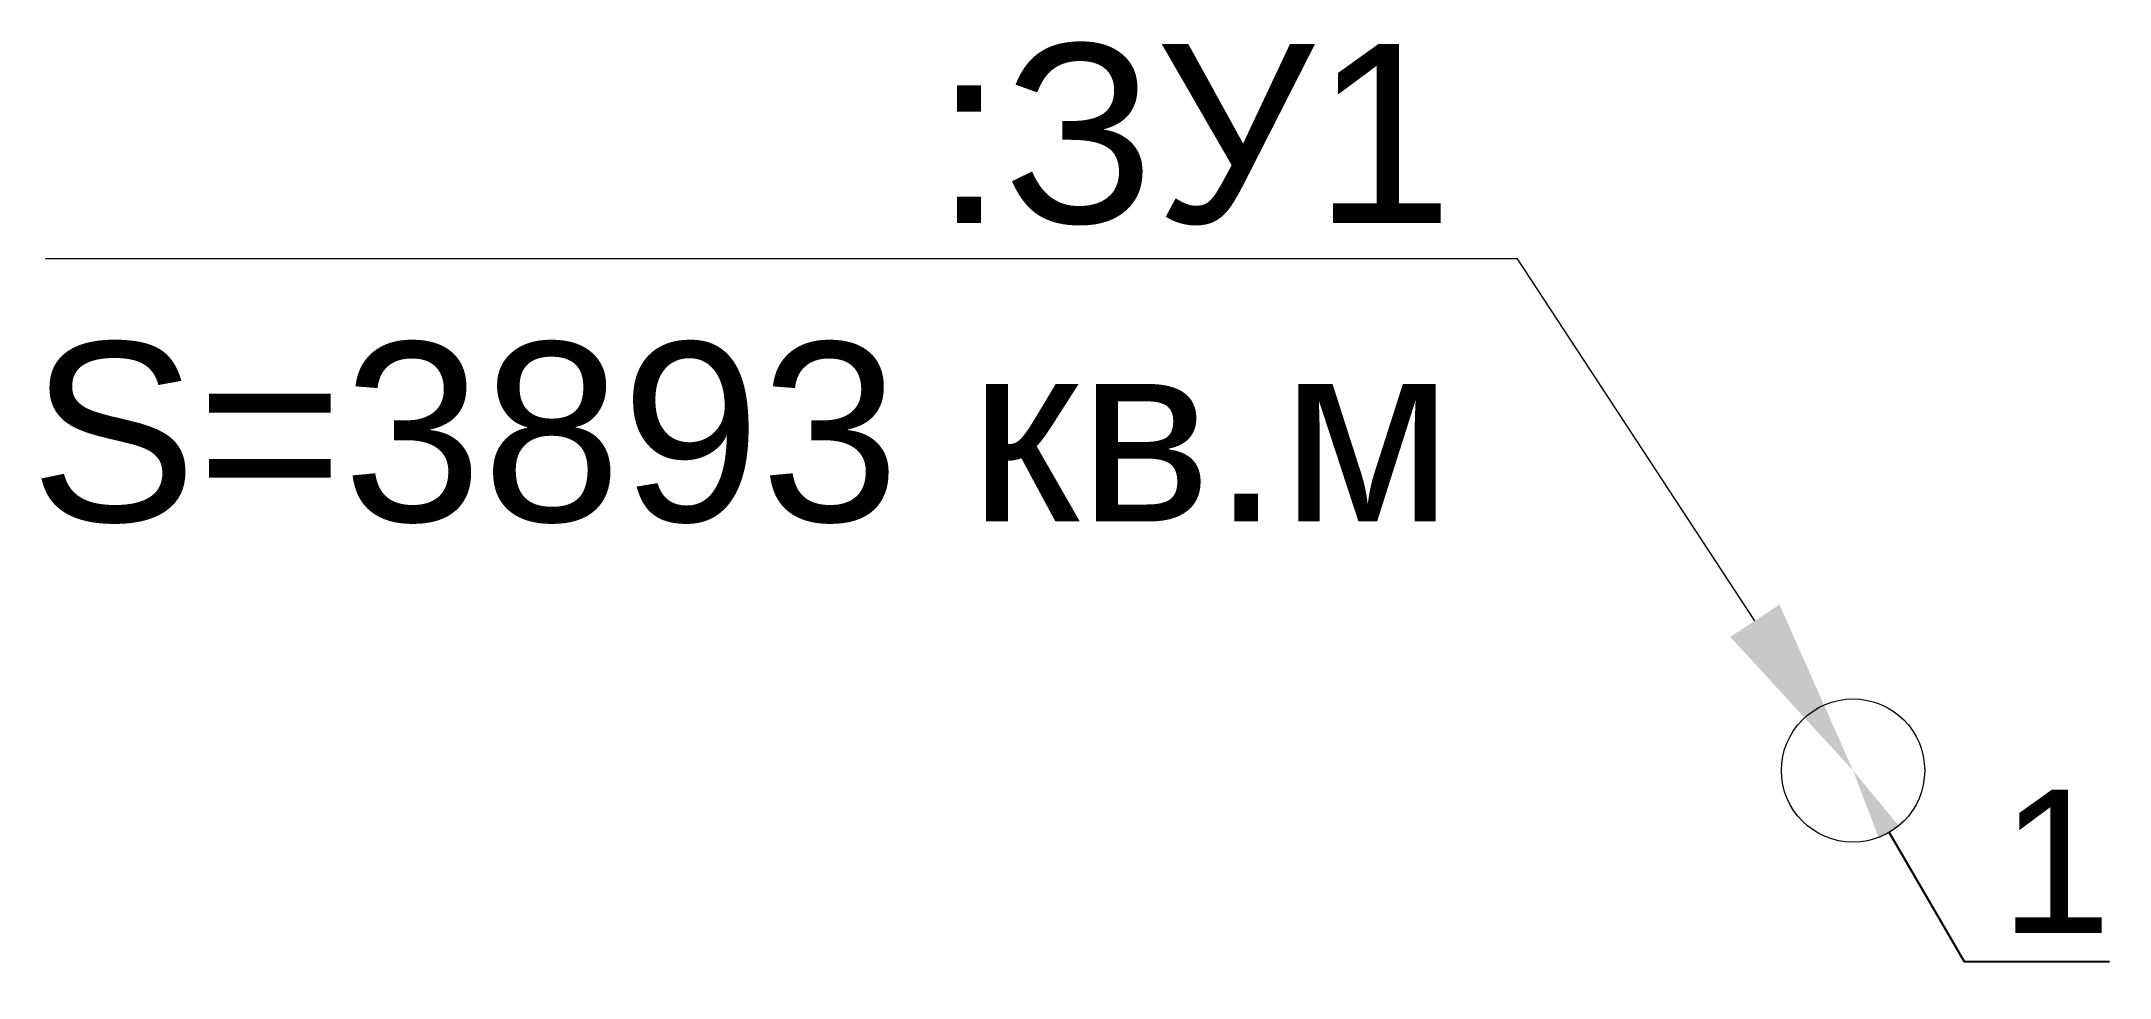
# Model space of a CAD drawing. Header units: millimetres. Extents: x -25.3 to 3.6, y -2.9 to 10.2.
import ezdxf
from ezdxf import colors
from ezdxf.entities.mleader import LeaderData, LeaderLine
from ezdxf.math import Vec2, Vec3

# ---------------------------------------------------------------- set-up
doc = ezdxf.new("R2010")
doc.units = ezdxf.units.MM
doc.layers.add('ГИС_ЗУ_текст', color=1, linetype='Continuous', lineweight=20)
doc.layers.add('ГИС_ЗУ_точки', color=2, linetype='Continuous', lineweight=20)
doc.layers.add('ГИС_ЗУ_точки_номер', color=3, linetype='Continuous')
doc.styles.get("Standard").update_dxf_attribs({"font": 'arial.ttf'})

msp = doc.modelspace()

# ---------------------------------------------------------------- linework, layer by layer
at = {"layer": 'ГИС_ЗУ_точки'}
msp.add_circle((0, 0), 1, dxfattribs=at)

# ---------------------------------------------------------------- leaders
at = {"layer": 'ГИС_ЗУ_текст'}
ml = msp.add_multileader_mtext('Standard', dxfattribs=at)
ml.set_content(':ЗУ1\\PS=3893 кв.м', color=256)
ml.set_leader_properties(color=256, linetype='ByLayer', lineweight=-1)
ml.build(insert=Vec2(0, 0))
ml.multileader.update_dxf_attribs({"text_left_attachment_type": 6, "text_right_attachment_type": 6, "dogleg_length": 0.1, "arrow_head_size": 2.5})
ctx = ml.context
ctx.base_point, ctx.char_height, ctx.arrow_head_size, ctx.landing_gap_size = Vec3(-25.852, 7.146), 2.5, 2.5, 0.8
ctx.left_attachment, ctx.right_attachment, ctx.text_align_type = 6, 6, 2
notes = []
notes.append((ctx, [(1, (1, 1, 0), (-4.684, 7.146), (-1, 0), 0.1, [(0, [(0, 0)], 0, [])])]))
ctx.mtext.insert, ctx.mtext.alignment, ctx.mtext.flow_direction = Vec3(-5.584, 10.146), 3, 5
at = {"layer": 'ГИС_ЗУ_точки_номер'}
ml = msp.add_multileader_mtext('Standard', dxfattribs=at)
ml.set_content('1', color=256)
ml.set_leader_properties()
ml.build(insert=Vec2(0, 0))
ml.multileader.update_dxf_attribs({"text_left_attachment_type": 6, "text_right_attachment_type": 6, "dogleg_length": 0.1, "arrow_head_size": 1})
ctx = ml.context
ctx.base_point, ctx.char_height, ctx.arrow_head_size, ctx.landing_gap_size = Vec3(1.652, -2.667), 2, 1, 0.4
ctx.left_attachment, ctx.right_attachment = 6, 6
notes.append((ctx, [(0, (1, 1, 0), (1.552, -2.667), (1, 0), 0.1, [(0, [(0, 0)], 0, [])])]))
ctx.mtext.insert, ctx.mtext.flow_direction = Vec3(2.052, -0.267), 5
for ctx, leaders in notes:
    for number, flags, end, landing, length, lines in leaders:
        leader = LeaderData()
        leader.index, (leader.has_last_leader_line, leader.has_dogleg_vector, leader.attachment_direction) = number, flags
        leader.last_leader_point, leader.dogleg_vector, leader.dogleg_length = Vec3(end), Vec3(landing), length
        for number, points, colour, breaks in lines:
            line = LeaderLine()
            line.index, line.vertices, line.color, line.breaks = number, Vec3.list(points), colors.encode_raw_color(colour), breaks
            leader.lines.append(line)
        ctx.leaders.append(leader)

doc.saveas('drawing.dxf')
